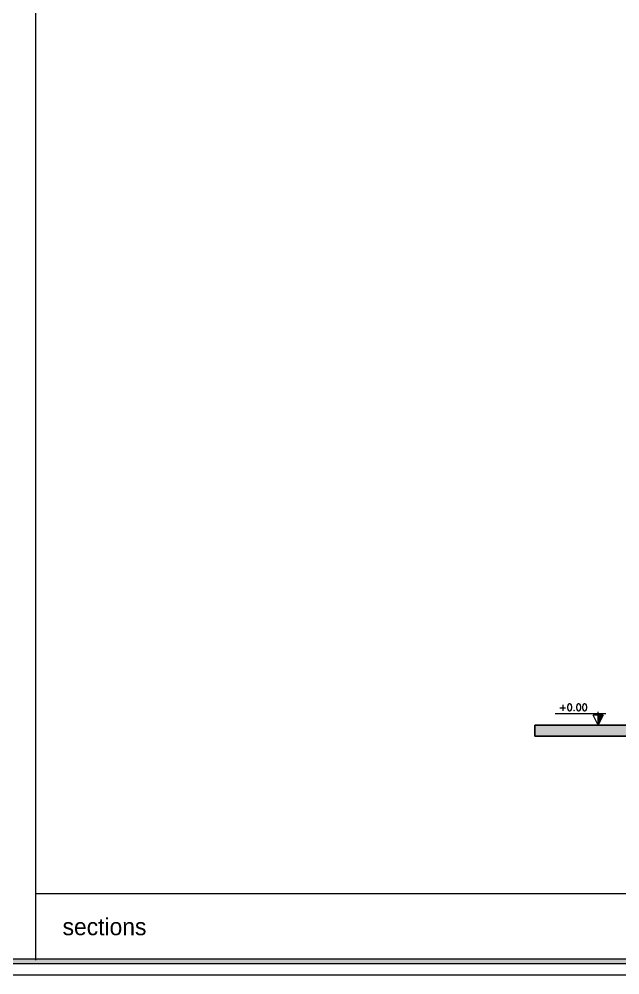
# Model space of a CAD drawing. Header units: metres. Extents: x 294 to 1101, y -498 to -355.
# Drawn here: x 602.3 to 613.43, y -492.8 to -475.08 of the extents above; entities that cross this region are included whole.
import ezdxf

# ---------------------------------------------------------------- set-up
doc = ezdxf.new("R2010")
doc.units = ezdxf.units.M
for name, color, linetype, lineweight in [('19-JARDINERIA', 80, 'Continuous', 0), ('D', 2, 'Continuous', 13), ('wall', 7, 'Continuous', 25)]:
    doc.layers.add(name, color=color, linetype=linetype, lineweight=lineweight)
doc.styles.add('alalala', font='bgothm.ttf', dxfattribs={"height": 0.2})
doc.styles.add('ROMAND', font='romand.shx', dxfattribs={"height": 0.2})

msp = doc.modelspace()

# ---------------------------------------------------------------- hatches: boundary and pattern name
at = {"layer": '19-JARDINERIA'}
h = msp.add_hatch(color=251, dxfattribs=at)
h.paths.add_polyline_path([(597.556, -492.583), (647.077, -492.583), (647.077, -457.576), (597.556, -457.576)])
h.paths.add_polyline_path([(597.641, -492.497), (646.992, -492.497), (646.992, -457.662), (597.641, -457.662)], flags=16)
at = {"layer": 'wall'}
h = msp.add_hatch(color=256, dxfattribs=at)
h.dxf.hatch_style = 1
h.paths.add_polyline_path([(634.831, -488.168), (633.846, -488.168), (632.546, -488.168), (631.346, -488.168), (631.146, -488.168), (626.92, -488.168), (620.689, -488.168), (616.264, -488.168), (615.064, -488.168), (613.977, -488.168), (613.764, -488.168), (611.854, -488.168), (611.854, -488.368), (634.831, -488.368)])

# ---------------------------------------------------------------- linework, layer by layer
for p, q in [((613.763, -488.168), (611.854, -488.168)), ((613.763, -488.168), (611.854, -488.168)), ((611.854, -488.368), (634.831, -488.368))]:
    msp.add_line(p, q)
at = {"layer": '19-JARDINERIA', "color": 251}
for p, q in [((602.607, -457.363), (602.607, -492.525)), ((602.607, -491.287), (646.992, -491.287))]:
    msp.add_line(p, q, dxfattribs=at)
for points in [[(597.342, -492.796), (647.29, -492.796), (647.29, -457.363), (597.342, -457.363)], [(597.556, -492.583), (647.077, -492.583), (647.077, -457.576), (597.556, -457.576)], [(597.641, -492.497), (646.992, -492.497), (646.992, -457.662), (597.641, -457.662)]]:
    msp.add_lwpolyline(points, close=True, dxfattribs=at)
at = {"layer": 'D'}
for p, q in [((613.175, -487.956), (612.236, -487.956)), ((613.175, -487.956), (612.236, -487.956)), ((613.122, -487.98), (612.935, -487.98)), ((613.028, -488.168), (612.935, -487.98)), ((613.122, -487.98), (612.935, -487.98)), ((613.028, -488.168), (612.935, -487.98)), ((613.028, -488.168), (613.028, -487.919)), ((613.028, -488.168), (613.028, -487.919)), ((613.122, -487.98), (613.028, -488.168)), ((613.122, -487.98), (613.028, -488.168))]:
    msp.add_line(p, q, dxfattribs=at)
msp.add_solid([(613.122, -487.98), (613.028, -487.98), (613.028, -488.168)], dxfattribs=at)
msp.add_solid([(613.122, -487.98), (613.028, -487.98), (613.028, -488.168)], dxfattribs=at)
at = {"layer": 'wall'}
for q in [(612.06, -488.168), (611.854, -488.368)]:
    msp.add_line((611.854, -488.168), q, dxfattribs=at)

# ---------------------------------------------------------------- texts
at = {"layer": '19-JARDINERIA', "color": 251, "style": 'alalala'}
msp.add_text('sections', height=0.3166, dxfattribs=at).set_placement((603.106, -492.061))
at = {"layer": 'D', "style": 'ROMAND'}
msp.add_text('+0.00', height=0.13, dxfattribs=at).set_placement((612.3, -487.899))

doc.saveas('drawing.dxf')
